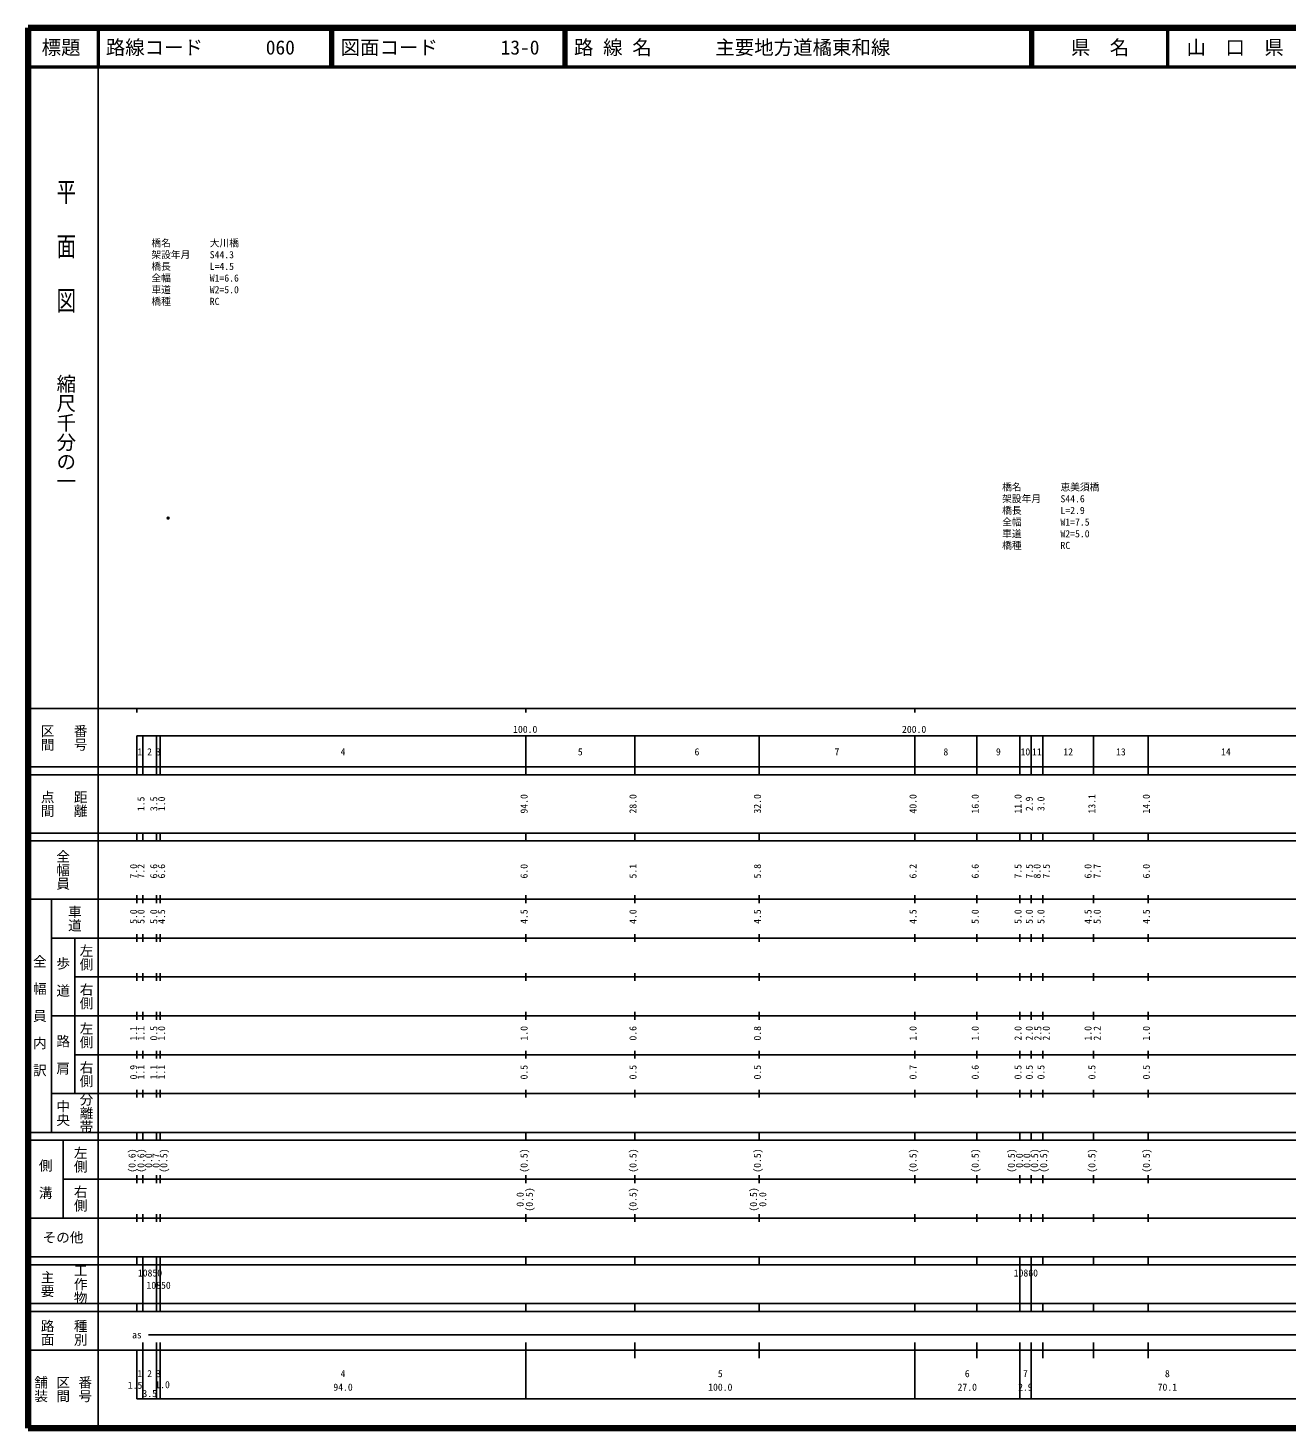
# Model space of a CAD drawing. Units: millimetres on the paper, with parts at other scales. Extents: x 40 to 680, y 20 to 380.
# Drawn here: x 40 to 363.7, y 20 to 380 of the extents above; entities that cross this region are included whole.
import ezdxf
from ezdxf.enums import TextEntityAlignment as Align

# ---------------------------------------------------------------- set-up
doc = ezdxf.new("R2010")
doc.units = ezdxf.units.MM
doc.header["$PDMODE"] = 32
doc.header["$PDSIZE"] = 0.5
for name, color, linetype in [('M-OTRS', 6, 'Continuous'), ('M-STR-HTXT', 7, 'Continuous'), ('M-TTL-TXT', 7, 'Continuous')]:
    doc.layers.add(name, color=color, linetype=linetype)
for name, color, linetype, lineweight in [('M-TTL', 2, 'Continuous', 140), ('M-TTL-BAND', 7, 'Continuous', 25), ('M-TTL-LINE', 7, 'Continuous', 50)]:
    doc.layers.add(name, color=color, linetype=linetype, lineweight=lineweight)
doc.styles.add('@ＭＳ ゴシック', font='')
doc.styles.add('ＭＳ ゴシック', font='')
doc.styles.get('@ＭＳ ゴシック').set_extended_font_data('@MS Gothic')
doc.styles.get('ＭＳ ゴシック').set_extended_font_data('MS Gothic')

msp = doc.modelspace()

# ---------------------------------------------------------------- linework, layer by layer
at = {"layer": 'M-OTRS'}
msp.add_point((76.007, 253.993), dxfattribs=at)
at = {"layer": 'M-TTL'}
for p, q in [((40, 380), (40, 20)), ((680, 380), (40, 380)), ((40, 20), (680, 20))]:
    msp.add_line(p, q, dxfattribs=at)
at = {"layer": 'M-TTL-BAND'}
for p, q in [((58, 370), (58, 20)), ((40, 205), (579, 205)), ((68, 205), (68, 204)), ((168, 205), (168, 204)), ((268, 205), (268, 204)), ((68, 198), (579, 198)), ((68, 198), (68, 188)), ((69.5, 188), (69.5, 198)), ((73, 188), (73, 198)), ((74, 188), (74, 198)), ((168, 188), (168, 198)), ((196, 188), (196, 198)), ((228, 188), (228, 198)), ((268, 188), (268, 198)), ((284, 188), (284, 198)), ((295, 188), (295, 198)), ((297.9, 188), (297.9, 198)), ((300.9, 188), (300.9, 198)), ((314, 188), (314, 198)), ((328, 188), (328, 198)), ((40, 190), (579, 190)), ((40, 188), (579, 188)), ((40, 173), (579, 173)), ((68, 171), (68, 173)), ((69.5, 171), (69.5, 173)), ((73, 171), (73, 173)), ((74, 171), (74, 173)), ((168, 171), (168, 173)), ((196, 171), (196, 173)), ((228, 171), (228, 173)), ((268, 171), (268, 173)), ((284, 171), (284, 173)), ((295, 171), (295, 173)), ((297.9, 171), (297.9, 173)), ((300.9, 171), (300.9, 173)), ((314, 171), (314, 173)), ((328, 171), (328, 173)), ((40, 171), (579, 171)), ((40, 156), (579, 156)), ((46, 96), (46, 156)), ((68, 155), (68, 157)), ((69.5, 155), (69.5, 157)), ((73, 155), (73, 157)), ((74, 155), (74, 157)), ((168, 155), (168, 157)), ((196, 155), (196, 157)), ((228, 155), (228, 157)), ((268, 155), (268, 157)), ((284, 155), (284, 157)), ((295, 155), (295, 157)), ((297.9, 155), (297.9, 157)), ((300.9, 155), (300.9, 157)), ((314, 155), (314, 157)), ((328, 155), (328, 157)), ((46, 146), (579, 146)), ((52, 146), (52, 106)), ((68, 145), (68, 147)), ((69.5, 145), (69.5, 147)), ((73, 145), (73, 147)), ((74, 145), (74, 147)), ((168, 145), (168, 147)), ((196, 145), (196, 147)), ((228, 145), (228, 147)), ((268, 145), (268, 147)), ((284, 145), (284, 147)), ((295, 145), (295, 147)), ((297.9, 145), (297.9, 147)), ((300.9, 145), (300.9, 147)), ((314, 145), (314, 147)), ((328, 145), (328, 147)), ((68, 135), (68, 137)), ((69.5, 135), (69.5, 137)), ((73, 135), (73, 137)), ((74, 135), (74, 137)), ((168, 135), (168, 137)), ((196, 135), (196, 137)), ((228, 135), (228, 137)), ((268, 135), (268, 137)), ((284, 135), (284, 137)), ((295, 135), (295, 137)), ((297.9, 135), (297.9, 137)), ((300.9, 135), (300.9, 137)), ((314, 135), (314, 137)), ((328, 135), (328, 137)), ((52, 136), (579, 136)), ((46, 126), (579, 126)), ((68, 125), (68, 127)), ((69.5, 125), (69.5, 127)), ((73, 125), (73, 127)), ((74, 125), (74, 127)), ((168, 125), (168, 127)), ((196, 125), (196, 127)), ((228, 125), (228, 127)), ((268, 125), (268, 127)), ((284, 125), (284, 127)), ((295, 125), (295, 127)), ((297.9, 125), (297.9, 127)), ((300.9, 125), (300.9, 127)), ((314, 125), (314, 127)), ((328, 125), (328, 127)), ((52, 116), (579, 116)), ((68, 115), (68, 117)), ((69.5, 115), (69.5, 117)), ((73, 115), (73, 117)), ((74, 115), (74, 117)), ((168, 115), (168, 117)), ((196, 115), (196, 117)), ((228, 115), (228, 117)), ((268, 115), (268, 117)), ((284, 115), (284, 117)), ((295, 115), (295, 117)), ((297.9, 115), (297.9, 117)), ((300.9, 115), (300.9, 117)), ((314, 115), (314, 117)), ((328, 115), (328, 117)), ((46, 106), (579, 106)), ((68, 105), (68, 107)), ((69.5, 105), (69.5, 107)), ((73, 105), (73, 107)), ((74, 105), (74, 107)), ((168, 105), (168, 107)), ((196, 105), (196, 107)), ((228, 105), (228, 107)), ((268, 105), (268, 107)), ((284, 105), (284, 107)), ((295, 105), (295, 107)), ((297.9, 105), (297.9, 107)), ((300.9, 105), (300.9, 107)), ((314, 105), (314, 107)), ((328, 105), (328, 107)), ((40, 96), (579, 96)), ((40, 94), (579, 94)), ((49, 94), (49, 74)), ((68, 94), (68, 96)), ((69.5, 94), (69.5, 96)), ((73, 94), (73, 96)), ((74, 94), (74, 96)), ((168, 94), (168, 96)), ((196, 94), (196, 96)), ((228, 94), (228, 96)), ((268, 94), (268, 96)), ((284, 94), (284, 96)), ((295, 94), (295, 96)), ((297.9, 94), (297.9, 96)), ((300.9, 94), (300.9, 96)), ((314, 94), (314, 96)), ((328, 94), (328, 96)), ((49, 84), (579, 84)), ((68, 83), (68, 85)), ((69.5, 83), (69.5, 85)), ((73, 83), (73, 85)), ((74, 83), (74, 85)), ((168, 83), (168, 85)), ((196, 83), (196, 85)), ((228, 83), (228, 85)), ((268, 83), (268, 85)), ((284, 83), (284, 85)), ((295, 83), (295, 85)), ((297.9, 83), (297.9, 85)), ((300.9, 83), (300.9, 85)), ((314, 83), (314, 85)), ((328, 83), (328, 85)), ((40, 74), (579, 74)), ((68, 73), (68, 75)), ((69.5, 73), (69.5, 75)), ((73, 73), (73, 75)), ((74, 73), (74, 75)), ((168, 73), (168, 75)), ((196, 73), (196, 75)), ((228, 73), (228, 75)), ((268, 73), (268, 75)), ((284, 73), (284, 75)), ((295, 73), (295, 75)), ((297.9, 73), (297.9, 75)), ((300.9, 73), (300.9, 75)), ((314, 73), (314, 75)), ((328, 73), (328, 75)), ((40, 64), (579, 64)), ((40, 62), (579, 62)), ((68, 62), (68, 64)), ((69.5, 62), (69.5, 64)), ((69.5, 52), (69.5, 62)), ((73, 62), (73, 64)), ((73, 52), (73, 62)), ((74, 62), (74, 64)), ((74, 52), (74, 62)), ((168, 62), (168, 64)), ((196, 62), (196, 64)), ((228, 62), (228, 64)), ((268, 62), (268, 64)), ((284, 62), (284, 64)), ((295, 62), (295, 64)), ((295, 52), (295, 62)), ((297.9, 62), (297.9, 64)), ((297.9, 52), (297.9, 62)), ((300.9, 62), (300.9, 64)), ((314, 62), (314, 64)), ((328, 62), (328, 64)), ((40, 52), (579, 52)), ((68, 50), (68, 52)), ((69.5, 50), (69.5, 52)), ((73, 50), (73, 52)), ((74, 50), (74, 52)), ((168, 50), (168, 52)), ((196, 50), (196, 52)), ((228, 50), (228, 52)), ((268, 50), (268, 52)), ((284, 50), (284, 52)), ((295, 50), (295, 52)), ((297.9, 50), (297.9, 52)), ((300.9, 50), (300.9, 52)), ((314, 50), (314, 52)), ((328, 50), (328, 52)), ((40, 50), (579, 50)), ((71, 44), (565, 44)), ((40, 40), (579, 40)), ((68, 40), (68, 27.5)), ((69.5, 27.5), (69.5, 42)), ((73, 27.5), (73, 42)), ((74, 27.5), (74, 42)), ((168, 27.5), (168, 42)), ((196, 38), (196, 42)), ((228, 38), (228, 42)), ((268, 27.5), (268, 42)), ((284, 38), (284, 42)), ((295, 27.5), (295, 42)), ((297.9, 27.5), (297.9, 42)), ((300.9, 38), (300.9, 42)), ((314, 38), (314, 42)), ((328, 38), (328, 42)), ((68, 27.5), (579, 27.5))]:
    msp.add_line(p, q, dxfattribs=at)
at = {"layer": 'M-TTL-LINE'}
for p, q in [((58, 380), (58, 370)), ((117.75, 380), (117.75, 370)), ((118.25, 380), (118.25, 370)), ((177.75, 380), (177.75, 370)), ((178.25, 380), (178.25, 370)), ((297.75, 380), (297.75, 370)), ((298.25, 380), (298.25, 370)), ((333, 380), (333, 370)), ((40, 370), (680, 370))]:
    msp.add_line(p, q, dxfattribs=at)

# ---------------------------------------------------------------- texts
at = {"layer": 'M-STR-HTXT', "style": 'ＭＳ ゴシック'}
for s, p in [('橋名\u3000\u3000\u3000\u3000大川橋', (71.729, 323.243)), ('架設年月\u3000\u3000S44.3', (71.729, 320.243)), ('橋長\u3000\u3000\u3000\u3000L=4.5', (71.729, 317.243)), ('全幅\u3000\u3000\u3000\u3000W1=6.6', (71.729, 314.243)), ('車道\u3000\u3000\u3000\u3000W2=5.0', (71.729, 311.243)), ('橋種\u3000\u3000\u3000\u3000RC', (71.729, 308.243)), ('橋名\u3000\u3000\u3000\u3000恵美須橋', (290.469, 260.486)), ('架設年月\u3000\u3000S44.6', (290.469, 257.486)), ('橋長\u3000\u3000\u3000\u3000L=2.9', (290.469, 254.486)), ('全幅\u3000\u3000\u3000\u3000W1=7.5', (290.469, 251.486)), ('車道\u3000\u3000\u3000\u3000W2=5.0', (290.469, 248.486)), ('橋種\u3000\u3000\u3000\u3000RC', (290.469, 245.486))]:
    msp.add_text(s, height=1.833, dxfattribs=at).set_placement(p, align=Align.BOTTOM_LEFT)
at = {"layer": 'M-TTL-BAND', "style": '@ＭＳ ゴシック', "width": 1.4}
msp.add_text('平  面  図', height=3.666, rotation=270, dxfattribs=at).set_placement((49.777, 306.475), align=Align.MIDDLE_RIGHT)
at = {"layer": 'M-TTL-BAND', "style": '@ＭＳ ゴシック'}
msp.add_text('縮尺千分の一', height=3.666, rotation=270, dxfattribs=at).set_placement((49.777, 261.03), align=Align.MIDDLE_RIGHT)
for s, p in [('区間', (45, 197.5)), ('番号', (53.5, 197.5)), ('点間', (45, 180.5)), ('距離', (53.5, 180.5)), ('全幅員', (49, 163.5)), ('車道', (52, 151)), ('左側', (55, 141)), ('全\u3000幅\u3000員\u3000内\u3000訳', (43, 126)), ('歩\u3000道', (49, 136)), ('右側', (55, 131)), ('左側', (55, 121)), ('路\u3000肩', (49, 116)), ('右側', (55, 111)), ('分離帯', (55, 101)), ('中央', (49, 101)), ('左側', (53.5, 89)), ('側\u3000溝', (44.5, 84)), ('右側', (53.5, 79)), ('工作物', (53.5, 57)), ('主要', (45, 57)), ('路面', (45, 44.5)), ('種別', (53.5, 44.5)), ('舗装', (43.333, 30)), ('区間', (49, 30)), ('番号', (54.667, 30))]:
    msp.add_text(s, height=2.566, rotation=270, dxfattribs=at).set_placement(p, align=Align.MIDDLE_CENTER)
at = {"layer": 'M-TTL-BAND', "style": 'ＭＳ ゴシック'}
for s, p in [('100.0', (167.844, 198.195)), ('200.0', (267.844, 198.195)), ('1', (68.75, 192.405)), ('2', (71.25, 192.405)), ('3', (73.5, 192.405)), ('4', (121, 192.405)), ('5', (182, 192.405)), ('6', (212, 192.405)), ('7', (248, 192.405)), ('8', (276, 192.405)), ('9', (289.5, 192.405)), ('10', (296.45, 192.405)), ('11', (299.4, 192.405)), ('12', (307.45, 192.405)), ('13', (321, 192.405)), ('14', (348, 192.405)), ('as', (68, 42.5)), ('1', (68.75, 32.523)), ('2', (71.25, 32.523)), ('3', (73.5, 32.523)), ('4', (121, 32.523)), ('5', (218, 32.523)), ('6', (281.5, 32.523)), ('7', (296.45, 32.523)), ('8', (332.95, 32.523)), ('1.5', (67.531, 29.535)), ('3.5', (71.288, 27.399)), ('1.0', (74.603, 29.683)), ('94.0', (121, 29.033)), ('100.0', (218, 29.033)), ('27.0', (281.5, 29.033)), ('2.9', (296.45, 29.033)), ('70.1', (332.95, 29.033))]:
    msp.add_text(s, height=1.833, dxfattribs=at).set_placement(p, align=Align.BOTTOM_CENTER)
for s, p in [('1.5', (70.5, 180.5)), ('3.5', (73.8, 180.5)), ('1.0', (75.8, 180.5)), ('94.0', (169, 180.5)), ('28.0', (197, 180.5)), ('32.0', (229, 180.5)), ('40.0', (269, 180.5)), ('16.0', (285, 180.5)), ('11.0', (296, 180.5)), ('2.9', (298.9, 180.5)), ('3.0', (301.9, 180.5)), ('13.1', (315, 180.5)), ('14.0', (329, 180.5)), ('7.0', (68.6, 163.174)), ('7.2', (70.5, 163.174)), ('6.6', (73.8, 163.174)), ('6.6', (75.8, 163.174)), ('6.0', (169, 163.174)), ('5.1', (197, 163.174)), ('5.8', (229, 163.174)), ('6.2', (269, 163.174)), ('6.6', (285, 163.174)), ('7.5', (296, 163.174)), ('7.5', (298.9, 163.174)), ('8.0', (300.9, 163.174)), ('7.5', (303.27, 163.174)), ('6.0', (314, 163.174)), ('7.7', (316.37, 163.174)), ('6.0', (329, 163.174)), ('5.0', (68.6, 151.5)), ('5.0', (70.5, 151.5)), ('5.0', (73.8, 151.5)), ('4.5', (75.8, 151.5)), ('4.5', (169, 151.5)), ('4.0', (197, 151.5)), ('4.5', (229, 151.5)), ('4.5', (269, 151.5)), ('5.0', (285, 151.5)), ('5.0', (296, 151.5)), ('5.0', (298.9, 151.5)), ('5.0', (301.9, 151.5)), ('4.5', (314, 151.5)), ('5.0', (316.37, 151.5)), ('4.5', (329, 151.5)), ('1.1', (68.6, 121.5)), ('1.1', (70.5, 121.5)), ('0.5', (73.8, 121.5)), ('1.0', (75.8, 121.5)), ('1.0', (169, 121.5)), ('0.6', (197, 121.5)), ('0.8', (229, 121.5)), ('1.0', (269, 121.5)), ('1.0', (285, 121.5)), ('2.0', (296, 121.5)), ('2.0', (298.9, 121.5)), ('2.5', (301.1, 121.5)), ('2.0', (303.27, 121.5)), ('1.0', (314, 121.5)), ('2.2', (316.37, 121.5)), ('1.0', (329, 121.5)), ('0.9', (68.6, 111.5)), ('1.1', (70.5, 111.5)), ('1.1', (73.8, 111.5)), ('1.1', (75.8, 111.5)), ('0.5', (169, 111.5)), ('0.5', (197, 111.5)), ('0.5', (229, 111.5)), ('0.7', (269, 111.5)), ('0.6', (285, 111.5)), ('0.5', (296, 111.5)), ('0.5', (298.9, 111.5)), ('0.5', (301.9, 111.5)), ('0.5', (315, 111.5)), ('0.5', (329, 111.5)), ('(0.6)', (68.2, 88.764)), ('(0.6)', (70.5, 88.764)), ('0.0', (72.47, 88.764)), ('0.7', (74.4, 88.764)), ('(0.5)', (76.37, 88.764)), ('(0.5)', (169, 88.764)), ('(0.5)', (197, 88.764)), ('(0.5)', (229, 88.764)), ('(0.5)', (269, 88.764)), ('(0.5)', (285, 88.764)), ('(0.5)', (294.3, 88.764)), ('0.0', (296.37, 88.764)), ('0.0', (298.3, 88.764)), ('(0.5)', (300.27, 88.764)), ('(0.5)', (302.6, 88.764)), ('(0.5)', (315, 88.764)), ('(0.5)', (329, 88.764)), ('0.0', (168, 78.764)), ('(0.5)', (170.37, 78.764)), ('(0.5)', (197, 78.764)), ('(0.5)', (228, 78.764)), ('0.0', (230.37, 78.764))]:
    msp.add_text(s, height=1.833, rotation=90, dxfattribs=at).set_placement(p, align=Align.BOTTOM_CENTER)
msp.add_text('その他', height=2.566, dxfattribs=at).set_placement((49, 69), align=Align.MIDDLE_CENTER)
for s, p in [('10850', (68.25, 58.405)), ('10860', (293.45, 58.405)), ('10850', (70.46, 55.237))]:
    msp.add_text(s, height=1.833, dxfattribs=at).set_placement(p, align=Align.BOTTOM_LEFT)
at = {"layer": 'M-TTL-TXT', "style": 'ＭＳ ゴシック'}
for s, p in [('標題', (48.5, 375)), ('県\u3000名', (315.625, 375)), ('山\u3000口\u3000県', (350.375, 375))]:
    msp.add_text(s, height=3.666, dxfattribs=at).set_placement(p, align=Align.MIDDLE_CENTER)
for s, p in [('路線コード', (60, 375)), ('060', (101.142, 375)), ('図面コード', (120.38, 375)), ('13-0', (161.521, 375)), ('路 線 名', (180.38, 375)), ('主要地方道橘東和線', (216.734, 375))]:
    msp.add_text(s, height=3.666, dxfattribs=at).set_placement(p, align=Align.MIDDLE_LEFT)

doc.saveas('drawing.dxf')
